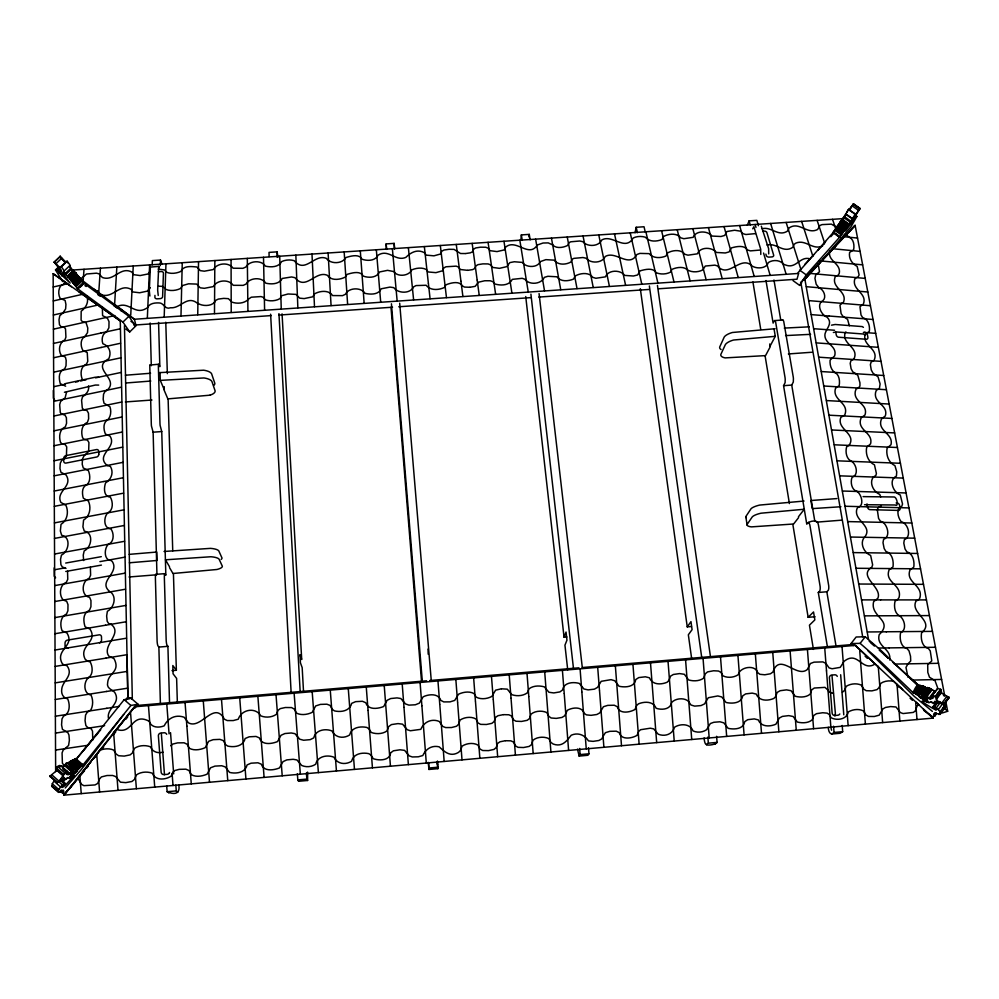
<?xml version="1.0" encoding="UTF-8"?>
<svg xmlns="http://www.w3.org/2000/svg" width="999" height="999" viewBox="0 0 999 999"><rect width="100%" height="100%" fill="white"/><g stroke="black" fill="none" stroke-linecap="round" stroke-linejoin="round"><path stroke-width="1.5" d="M186.85 726.036L191.271 783.878M428.259 762.374L428.946 769.467L437.849 768.668L437.462 761.063M72.228 770.516L65.41 764.46L72.565 770.391L68.594 774.175L67.17 773.701L67.695 771.777L60.914 765.783L59.465 765.484L57.567 766.57L56.081 771.103L50.075 776.048L57.018 782.879L63.774 778.283L63.624 780.669L67.982 777.796L69.53 778.471L74.401 775.374L65.047 785.539L62.138 787.474L63.511 785.813C68.344 779.208 57.667 788.486 58.292 791.645L59.565 792.357L63.212 790.059L63.811 791.171L62.675 793.318L64.46 793.581L69.855 788.386L84.578 770.616M214.485 313.586L214.847 260.552M813.586 728.708L807.442 649.675M80.07 765.746L77.535 767.407L70.654 761.313L73.227 759.652L80.07 765.746C78.846 767.731 84.291 761.775 82.155 765.983L130.894 705.469L138.012 704.22L131.369 698.501M935.426 703.483L932.916 706.855L934.839 708.915C943.768 714.959 907.879 694.817 929.045 702.784L930.319 701.96L935.476 703.908C931.842 697.539 953.895 710.714 939.397 701.66C929.819 699.575 948.863 689.06 937.499 688.686L931.58 696.028L931.98 697.801L930.081 698.551L925.549 695.641L930.606 688.885L935.726 691.558M299.013 779.857L298.614 781.28L307.605 780.481L307.63 772.165M428.209 654.233L428.022 649.075M67.695 771.777L67.108 771.34C62.925 773.763 61.089 780.344 57.018 782.879M197.74 314.747L198.539 261.638M943.968 704.57L949.05 697.389L942.045 693.481L941.582 691.957M66.621 391.795L65.135 397.802L60.577 401.498L59.665 404.695L60.29 412.525L61.414 413.948L65.035 415.184L66.396 417.682L66.571 423.264L65.372 426.773C59.465 429.395 58.766 436.6 60.464 442.182L61.676 443.643L65.297 444.63L66.721 446.94L66.421 455.831L64.111 458.778M180.981 315.896L182.255 262.737M428.946 769.417L428.633 763.386M635.064 232.705L636.188 227.285L644.03 226.761L645.292 232.143M74.413 271.628L75.924 273.102L69.88 278.758L68.244 277.235L74.413 271.578L70.804 268.207L69.505 264.285L67.108 261.164L60.302 267.957L54.171 262.025L70.142 283.104L58.841 272.402L61.851 274.837L63.824 272.964M77.223 288.374L83.104 282.729L128.871 316.296L135.589 326.186L129.72 331.943L122.939 322.078L77.735 288.848L72.29 281.943L78.297 276.111L77.398 275.175L71.391 281.019L72.365 281.78M214.535 302.272C210.814 306.581 202.073 306.156 197.902 303.334M164.186 317.058L165.959 263.823M889.697 660.002C891.757 648.588 875.898 646.665 879.22 634.652C894.167 620.067 869.642 617.207 873.65 601.648L877.809 598.339C882.816 587.25 857.267 576.411 871.802 567.245L872.651 564.885L870.641 555.444C863.96 552.684 859.302 543.069 864.572 537.012M160.302 265.672L160.502 260.065L152.36 260.602L152.185 264.81M154.945 295.379L154.895 297.427A2.522 1.786 -10 0 0 157.068 298.838L160.265 298.626A2.522 1.786 -9.9 0 0 162.6 296.94L163.436 273.077A2.498 1.736 -9.5 0 0 161.026 271.541L158.317 271.716M166.683 785.851L167.133 791.707C175.886 795.616 180.332 792.819 178.759 784.889M66.171 261.563C66.196 263.823 54.858 249.588 62.937 260.277M75.312 285.214L81.231 279.558L78.284 276.136M147.34 318.219L149.625 264.91M168.719 792.994L168.831 791.945L169.568 792.282M68.419 762.512C86.376 779.008 66.621 756.817 65.385 764.61M130.732 315.197L133.254 265.996M76.823 768.181C55.519 749.425 88.062 777.871 74.176 764.447M114.585 304.945L116.846 267.095M437.574 764.847L437.325 762.187M170.529 732.667L173.676 773.9M98.801 291.745L100.424 268.194M864.784 335.09L863.623 334.028L836.575 331.968L833.378 332.48M161.338 733.466L164.485 774.712M83.179 280.244L84.028 269.293M927.447 687.562C926.997 687.387 918.655 694.542 922.027 694.78C924.337 691.633 928.496 685.351 930.606 688.885M71.391 281.019C68.806 278.521 79.046 275.05 75.924 273.102M838.898 224.163L840.421 221.878L846.99 226.536L842.082 233.554L835.539 228.896L837.661 225.786L838.885 224.126L845.454 228.808M829.744 250.886C827.197 261.313 841.27 263.149 839.272 273.326L838.273 275.125L835.376 276.436C830.256 287.812 848.313 291.333 843.306 302.635L841.857 303.359M92.77 740.072L92.52 731.218L91.309 728.858L87.6 727.372L85.877 725.561L85.052 720.704L85.564 715.022L87.138 712.399L90.897 709.852C93.219 705.431 93.182 699.575 91.034 695.104C83.167 693.768 83.416 681.518 88.661 677.534M60.802 766.757L60.914 765.783M68.244 277.235L63.549 271.528L70.03 265.409M530.182 239.822L529.258 234.39L521.353 234.915L520.866 240.334M74.013 271.054L68.057 276.723M528.908 236.95L529.258 234.39M67.133 774.2L67.133 774.163A11.476 2.797 -47.3 0 0 67.108 774.562L68.556 774.7L73.239 771.415M848.551 210.352L848.8 209.141L845.591 214.223L852.372 218.856L848.788 224.076M752.734 228.833L753.87 226.736L760.701 249.226L760.788 254.458M76.848 767.731C76.773 770.167 67.807 762.974 70.13 761.8M897.327 599.899L899 597.664C902.646 584.415 884.003 582.767 889.172 569.717L891.12 568.581M768.706 253.921L768.631 248.689L761.325 226.199M76.324 768.418L75.774 768.993M823.376 258.704L850.873 226.948L856.892 216.458L845.341 230.944L860.114 208.541L853.483 203.846L849.899 209.39M855.144 215.01L855.419 213.823L852.372 218.856M916.158 708.453L917.219 705.856L918.805 704.794L915.958 702.135M63.574 776.298L56.781 770.291M80.357 782.192L78.796 779.682L76.948 778.883L93.431 758.216L96.054 756.48L97.015 754.033A14.523 14.273 -23.6 0 1 97.14 753.546L99.813 750.212M798.713 273.127L797.015 279.208L658.566 288.786M846.99 226.536L840.259 221.99L845.778 214.186M102.348 307.33L102.585 315.622L107.43 318.206L109.028 321.653L108.916 327.784L106.656 331.755M838.848 224.35L845.416 228.946M846.827 226.648L848.463 224.388M913.273 692.806L918.281 686.138L880.581 650.074L865.234 636.775L856.143 637L851.073 643.531L860.114 643.381L875.486 656.705L913.273 692.806L913.898 693.206L913.373 692.02L914.322 691.658L916.92 693.281L922.601 685.938L925.499 687.15L920.491 694.305L925.524 687.587C919.105 697.826 916.82 694.255 924.899 686.775M913.373 692.02C918.031 681.093 918.755 686.438 922.601 685.938M843.78 714.822L840.659 674.75M916.145 708.591L915.546 710.601L913.423 712.399L903.096 713.561L900.386 712.587L896.003 706.98L890.633 706.568L885.439 707.467L882.866 708.953L879.195 715.172L874.325 716.495L868.468 716.433L865.833 714.922L863.473 710.963C858.89 708.541 852.746 709.352 848.363 711.9C846.802 719.455 837.262 720.803 831.193 717.831L829.195 714.497L827.147 713.149L822.701 712.737L816.47 713.673L813.735 715.521L812.224 719.792C808.328 723.276 802.172 723.214 797.327 722.052L793.131 716.495L788.76 715.621L782.354 716.408L779.295 718.081L775.936 724.175C769.842 726.885 761.088 727.085 758.328 719.917L754.32 718.905L747.751 719.68L744.742 721.64C743.606 729.27 734.115 729.682 728.121 728.321L723.8 722.839L719.942 721.778L713.81 722.277L710.339 723.551L706.58 729.732A14.298 14.086 -73.2 0 1 693.044 730.918C690.209 723.526 680.406 723.426 674.525 727.222C672.539 734.228 665.047 736.95 658.229 734.215L653.658 728.87L650.287 728.209L640.559 729.72L638.761 731.355L636.975 735.401C631.843 738.436 621.303 740.321 619.268 732.692L616.296 731.181L609.777 731.33L605.419 732.679L603.059 736.35M603.059 736.4L601.785 738.898L598.888 740.496L593.106 741.358L588.498 740.908C584.727 735.089 578.234 732.142 571.228 735.214C566.833 740.721 562.387 747.439 553.196 744.043L550.948 742.444L548.726 738.523C543.881 736.4 537.2 736.787 533.041 740.209L531.568 744.555L529.208 746.403L523.501 747.539L517.957 747.327L515.534 745.878L513.436 742.032L510.864 740.833L505.519 740.721M65.41 764.46L62.7 767.669L69.443 773.626M190.459 773.351L189.011 770.554L185.876 769.18L179.233 769.355L174.663 770.579L172.74 772.327L171.191 776.073C165.522 780.007 155.182 780.856 152.285 773.189C147.215 771.39 140.709 771.727 136.301 775.012L134.453 779.457L131.93 781.48L125.787 782.629L120.454 782.18L115.584 776.523L112.637 775.474L107.018 775.511L101.411 776.922L99.438 779.133L97.69 783.453L94.992 784.939L83.879 785.664L81.344 784.227L80.37 782.279M824.712 242.557L824.537 243.444A12.725 8.691 10.1 0 1 824.487 243.843M843.693 231.231L837.174 226.498M77.485 768.044L77.235 768.88L77.997 768.793A14.411 3.459 -47.3 0 1 78.584 768.268L80.157 766.395M66.246 774.175L66.259 772.951L64.848 772.876M71.428 761.738L72.615 760.751M588.486 747.677L588.96 753.783L587.949 755.269L579.158 756.106L580.119 754.57L579.645 748.463M58.616 792.419L51.936 786.488L52.298 783.765L53.971 781.118L60.677 787.075M833.391 232.255L835.701 228.871L842.232 233.516L839.847 236.913L833.328 232.268L834.64 230.757M841.495 220.379L848.188 224.962M827.384 646.665L818.293 592.482L826.835 591.77L828.183 590.409A4.77 1.336 84.1 0 0 828.446 589.984L828.733 588.611A5.757 1.623 84.1 0 0 828.783 587.812A5.532 1.548 84.1 0 0 828.708 585.676L818.506 525.424A5.519 1.536 84.8 0 0 818.031 523.501C817.744 519.23 808.216 521.078 806.78 524.175L783.566 385.689L785.102 382.654L785.202 379.408A5.345 1.411 86.4 0 0 784.989 377.285L775.686 322.352A5.232 1.361 87 0 0 775.324 321.303A5.445 1.411 87 0 0 774.974 320.716L774.562 320.567A4.508 1.174 87 0 0 774.213 320.954L773.114 323.089L765.983 280.544M814.759 520.866L791.732 385.077L793.306 382.055L793.418 378.808A5.345 1.436 86.5 0 0 793.194 376.673L783.79 321.778A5.232 1.386 87 0 0 783.428 320.716A5.445 1.449 87 0 0 783.079 320.142L782.567 320.042A4.508 1.199 87 0 0 782.467 320.13M846.103 227.859L839.522 223.227M566.883 636.95L564.048 637.187L566.046 632.055L566.957 640.147L564.947 645.179L567.719 669.817M848.651 209.703L855.444 214.298M758.428 225.712L756.842 220.367L749.088 220.879L747.327 225.287M73.227 759.652C72.065 762.412 77.01 756.056 75.637 759.627M936.5 698.776L935.651 696.091L931.58 696.028M738.96 672.714C742.432 666.683 755.244 664.785 757.729 672.639L759.889 674.313L764.809 674.775L770.454 673.788L772.951 672.002C779.67 651.835 796.378 678.533 807.267 669.542L810.451 663.486L814.06 662.15L822.864 661.9L825.936 663.423L829.07 667.881L832.08 668.768L840.246 667.369L843.468 662.337A5.257 5.157 -82.1 0 1 845.166 660.526C858.141 651.41 861.725 671.128 874.15 664.597M848.551 210.327L853.483 203.846M72.328 770.928L74.001 768.918L75.862 768.506M843.493 231.756L842.469 233.029L843.506 231.693L836.937 226.923M738.985 672.989L738.124 674.762C733.878 677.584 727.584 678.196 723.014 675.848L720.853 672.302L718.518 671.028L713.586 670.766L707.592 671.89L705.232 673.863L703.733 678.084C699.562 681.218 693.468 681.38 688.598 679.944L684.377 674.3L679.582 673.588L673.376 674.475L670.541 676.161L668.893 680.431L667.12 682.242C660.901 684.889 652.272 684.952 649.45 677.797L645.379 676.798L638.798 677.572L635.789 679.532C634.64 687.225 625.087 687.599 619.055 686.251L614.785 680.769L611.063 679.645L601.211 681.318L597.514 687.399L594.38 689.16L588.099 689.897L583.928 688.973L579.295 683.428C573.264 681.68 563.786 682.379 562.562 689.947L559.927 691.907L553.808 692.931L548.975 692.282L544.305 686.85C539.385 685.464 533.229 685.564 529.07 688.798L527.385 692.769C523.164 696.028 516.808 696.403 511.875 694.68L507.28 689.16L501.51 688.811M65.172 281.88L63.449 284.303L60.664 285.901C58.192 289.385 58.179 294.68 60.152 298.401L65.122 300.424L65.934 304.47L65.622 308.928L62.999 312.849M834.914 715.946L835.364 713.236L831.98 675.499M842.894 232.355L836.151 228.122L836.887 227.223M770.067 346.141L775.286 336.326L774.025 328.808M84.803 336.601C80.045 338.973 80.482 346.616 82.967 350.512L87.238 352.572L87.762 361.313L86.488 364.098C80.519 366.371 80.195 373.888 82.193 379.121L83.479 380.132M846.752 212.35L848.151 209.977M64.386 384.478L65.772 383.504L95.23 377.235L98.601 377.285M64.436 392.257L95.342 385.052L98.714 385.09M77.822 275.799L71.916 281.506M839.123 225.087C840.534 223.014 837.437 226.623 838.923 224.937M836.038 228.284L836.038 228.696M70.105 762.262L70.779 761.338M840.708 221.978L841.558 220.692M837.05 227.322L837.499 226.398M844.592 230.095L838.099 225.362M840.309 223.152L840.659 222.54L839.934 223.277M841.682 221.341L841.058 222.29M798.064 272.64L833.541 232.155M840.409 221.716L847.052 226.261M793.069 280.657L799.625 285.389L806.255 274.887L839.847 236.913M62.962 312.887L59.765 315.796L59.003 319.867L59.453 324.675L60.877 326.536L64.361 327.435L65.534 328.971L65.922 337.125L64.947 339.76C59.403 342.595 57.967 349.975 61.164 355.132L65.41 357.13L66.184 360.352L66.021 365.721L64.785 368.656L62.225 370.342M717.082 742.394C716.121 745.129 701.785 746.403 708.341 743.181L717.082 742.394L716.608 736.325M79.458 766.433L78.609 767.407A2.66 0.649 -47.3 0 0 78.909 767.157L79.183 766.495A3.147 0.762 -47.3 0 1 79.108 766.433L72.228 760.501M840.184 222.964L841.682 221.191M924 710.614L932.467 716.695L934.789 716.083L933.653 714.21L934.589 713.011L940.121 714.397L940.034 711.837L938.286 709.577L934.589 706.805L932.916 706.855M843.855 218.594L844.829 217.158M945.116 707.667L945.054 705.094L943.306 702.834M88.711 677.522C93.394 674.238 92.682 666.345 90.172 661.9L87.537 661.138M839.597 223.901L838.248 226.224M851.473 206.805L849.837 209.153M855.144 215.022L860.089 208.516L853.408 203.933M150.112 271.241L148.014 273.988L140.11 275.562L133.666 274.675L131.856 272.078C120.167 265.946 114.261 281.755 102.398 277.522L98.913 273.801L96.466 273.177L86.526 274.001L80.457 279.108L82.83 280.881M691.445 626.51L687.25 626.873L690.971 621.615L692.082 629.645L688.348 634.79L691.745 659.253M74.201 773.388C81.181 763.473 64.061 780.893 73.439 773.601M824.837 242.282L825.599 241.546M837.974 226.323L838.473 225.662M833.341 232.168L834.615 230.544M248.089 299.6C244.043 303.546 236.95 303.971 231.893 302.098L228.384 298.664L223.751 298.376L218.319 299.088L215.809 300.312L214.535 302.247M835.539 229.47L836.4 228.359A14.411 1.311 -53.2 0 1 836.625 228.097L836.687 228.022M836.151 228.559L836.663 227.56M65.709 563.049L101.299 556.668M836.488 227.797L834.877 226.236M934.053 714.872L935.701 712.649M938.286 709.577L942.469 703.958M934.677 715.509L936.338 713.286M934.789 716.083L936.45 713.86M943.78 703.883L948.975 697.127L943.893 703.958M943.593 704.77L949.05 697.739M940.034 711.837L945.054 705.094M938.923 714.522L940.583 712.275M940.121 714.397L945.653 706.83M936.15 698.101L941.233 691.296M936.2 699.637L941.27 692.831M933.378 706.48L936.725 701.997M935.476 703.908L937.162 701.648M934.589 706.805L937.949 702.309M936.338 707.854L940.521 702.235M941.782 703.159L946.852 696.34M930.856 688.848L925.773 696.103L931.143 688.96M925.973 695.691L931.143 688.823M926.622 696.178L931.68 689.435M926.86 696.603L931.917 689.847M929.07 698.176L934.127 691.42M930.081 698.551L935.139 691.783M935.651 696.091L940.746 689.273L935.713 696.166M916.333 692.956L921.865 685.651M923.551 687.324L922.864 686.213L917.756 693.044A3.034 0.974 35.9 0 1 917.644 693.119L918.243 693.905A2.56 0.824 35.8 0 1 917.894 693.718L917.369 693.206M917.981 692.994L923.014 686.288M916.92 693.281C917.582 692.694 922.864 691.208 923.738 686.663M918.78 693.393L924.2 686.525M924.799 686.725L919.492 693.656L924.362 686.65M921.428 694.755L926.71 687.811M921.64 694.892L926.96 687.899M922.077 694.867L927.696 687.549M922.402 694.293L927.771 687.587M926.435 691.658C920.054 700.287 925.511 690.097 928.171 687.961M923.488 694.942L928.67 687.836M923.913 695.029L928.983 687.724M925.773 696.103L925.161 695.729L930.206 688.985M65.772 571.465L101.423 565.109M915.221 692.007L920.254 685.314M916.607 692.569L921.64 685.876M840.221 223.501L840.821 222.702M841.957 220.155L845.678 214.623A9.853 0.899 -53.3 0 0 845.728 214.435M123.701 714.547L81.256 769.617L65.197 787.999M836.613 228.334L835.351 229.42M839.56 224.713L839.023 225.387M860.114 643.381L865.234 636.775M798.426 516.783L804.282 509.24L760.988 513.199A13.611 3.659 -8.5 0 0 752.284 516.858L747.165 524.375A13.412 3.559 -8.4 0 0 747.577 525.699A13.536 3.584 -8.4 0 0 751.498 526.873L792.919 524.05M68.182 762.736L75.437 769.03M124.45 325.612L132.318 698.713L127.46 697.876L125.524 700.187L127.872 697.352L120.28 320.916L99.263 306.144M798.613 517.582L792.919 524.887L808.141 617.307L815.059 616.733M248.077 299.413L251.286 297.202L261.001 296.566L263.361 297.365L265.185 299.762C269.817 301.498 275.749 301.124 280.02 298.589L281.643 295.729L288.049 293.981L295.954 294.38L299.663 298.152L304.146 298.601L312.749 296.803L314.46 293.918C319.717 290.846 328.746 289.66 332.58 295.567L342.532 295.642L345.404 294.305C348.514 287.45 361.213 287.025 365.022 293.344C370.542 294.63 378.546 294.855 381.206 288.798L389.96 287.088L393.806 287.662C398.064 293.694 410.377 293.956 413.586 286.888L416.021 285.577L426.123 285.264C430.394 290.759 438.648 290.234 444.455 287.45L445.991 284.802C450.599 282.979 459.24 280.457 462.4 285.901L464.51 287.075L469.805 287.275M846.165 227.597L839.61 222.939M845.941 331.943L845.067 333.054C841.807 344.43 859.54 347.277 853.908 359.066L850.923 360.751L850.199 363.361L851.098 368.743L852.809 371.903L856.081 373.751M835.439 229.595L834.827 230.307M93.431 758.216L97.153 753.546M112.8 733.903L135.852 705.556L426.598 680.806M91.146 761.663L63.973 795.154L933.054 718.119L855.294 645.391L852.597 644.517L582.067 667.557M93.094 759.215L95.03 756.78M96.978 754.345L130.994 711.663M132.942 709.215L135.852 705.556M113.923 734.153L115.759 731.842M72.852 784.028L63.973 795.154L134.378 706.817L855.294 645.391L879.22 667.794M86.488 768.243L88.412 765.871M101.836 749.262L103.746 746.89M72.602 774.974L70.717 776.985M125.862 719.205L127.66 716.982M134.778 708.204L138.012 704.22M129.358 698.825L124.176 699.675L76.036 759.59M835.676 229.508L835.027 230.294M72.403 761.051L72.265 761.201A2.66 0.662 -47.2 0 1 71.916 761.5L71.678 761.675M86.289 747.052L83.991 749.799M95.916 735.539L100.724 729.782M75.412 760.052L97.565 733.591M88.749 744.105L93.032 738.985M862.674 636.725L800.836 282.392M868.481 639.273L804.869 279.133L855.119 225.337L944.742 695.941M77.373 770.816L70.879 776.91M830.768 236.726L833.803 233.291M64.048 458.803L61.638 460.527L60.277 463.274L59.965 468.556L60.927 472.265L66.021 474.912C73.639 486.588 55.32 491.096 60.889 502.422L65.909 505.282C68.881 511.913 67.395 520.367 61.026 524.338L60.352 530.981L61.663 535.252C71.316 537.112 68.906 551.523 61.463 555.107L60.527 559.315L60.927 564.697L62.35 567.02L64.835 567.882M806.193 277.972L808.94 274.862M799.625 285.389L801.56 283.204M809.977 273.701L820.329 262.113M159.241 267.445L158.716 266.421L157.655 290.122L158.242 295.467M828.308 727.309C828.308 731.443 830.394 736.213 834.053 732.429L842.681 731.668L842.207 725.449M158.566 322.427L159.84 366.645L158.991 364.598A4.62 0.637 84.9 0 0 158.816 364.285L158.554 364.448A5.594 0.774 84.9 0 0 158.441 365.072A5.37 0.749 84.9 0 0 158.366 366.183L159.965 423.164A5.482 0.774 85.2 0 0 160.102 425.349L161.738 431.556L165.846 575.262A48.027 7.055 86.2 0 0 165.322 574.325L164.56 573.788L164.385 575.674A5.669 0.824 86 0 0 164.36 577.684L166.184 640.359A5.694 0.837 86.4 0 0 166.396 642.532A5.932 0.874 86.4 0 0 166.508 643.356L166.833 644.717A4.908 0.724 86.4 0 0 167.033 645.117L167.907 646.328L169.53 702.697M834.24 247.69L835.826 245.991M804.719 264.51L813.561 254.97M818.181 249.987L823.938 243.768M849.013 231.88L855.119 225.337L807.204 275.587M846.553 234.515L844.342 236.875M831.58 734.04L840.159 733.278L842.681 731.668M158.716 266.421L150.387 267.07L149.301 290.684L149.887 296.029M832.529 249.525L800.549 282.742M844.892 229.633L838.461 224.812M164.685 573.651L155.757 574.363L155.432 576.386A5.669 0.862 86 0 0 155.407 578.409L157.105 641.108A5.694 0.874 86.4 0 0 157.255 642.807A5.932 0.912 86.4 0 0 157.442 644.105L157.767 645.466A4.908 0.749 86.4 0 0 157.967 645.866L158.878 647.077L160.389 703.471M73.289 773.738L69.843 776.91L72.49 775.074M848.463 224.363L842.344 219.318M818.293 592.482L819.617 591.121A4.77 1.311 84.2 0 0 819.879 590.696L820.167 589.323A5.769 1.586 84.2 0 0 820.204 588.049A5.544 1.523 84.2 0 0 820.117 586.388L810.039 526.098A5.519 1.511 84.8 0 0 809.565 524.175L808.591 522.302M808.141 617.307L813.536 611.962L814.847 619.917L809.44 625.162L813.436 649.4M122.939 322.078L128.871 316.296M74.301 773.263L77.148 770.978M73.551 283.516C78.946 282.742 81.356 278.022 80.195 278.309M73.564 283.629C75.549 287.862 77.785 276.336 80.594 279.008M74.613 284.24L80.532 278.584M75 285.214L81.106 279.221M75.474 285.677C81.618 274.675 88.536 283.591 77.747 288.374M76.399 286.413L82.305 280.756M77.735 288.848L83.616 283.216M67.62 276.386L73.576 270.717M74.101 271.166L68.144 276.835L74.238 271.303M68.731 277.71L74.688 272.04M69.768 278.409L75.724 272.727M70.717 277.747L75.699 273.064M70.729 279.945L70.042 279.096L75.986 273.426M70.33 279.358L76.274 273.689M70.667 279.608L76.661 273.988L70.817 279.77M71.079 280.544L77.385 275.125M71.216 280.594L77.285 275.037M71.566 281.169L77.485 275.512M72.34 282.018L78.272 276.361M72.84 282.23L78.771 276.561L72.952 282.417M72.989 282.567L78.921 276.91M73.089 282.68L79.183 277.073M73.389 282.854L79.308 277.185M73.489 282.979L79.408 277.322M73.526 283.167L79.445 277.51M73.701 283.379L79.62 277.722M62.637 281.556L55.507 269.905L59.266 271.728L61.239 269.842M61.613 275.824L63.574 273.963M64.848 273.876L70.804 268.207M65.609 274.75L71.566 269.093M67.395 276.323L73.352 270.654M55.869 263.811L61.863 258.129M55.507 269.905L58.454 267.108M56.144 269.73L59.103 266.933M60.165 267.257L67.108 261.164M57.667 270.504L59.64 268.631M54.133 262.188L60.265 256.306M54.346 262.063L60.352 256.381M82.755 764.41L78.534 768.656A16.758 4.008 -47.4 0 0 78.197 769.08L77.547 769.742A11.426 2.785 -47.3 0 1 76.798 770.366L75.15 772.127L80.432 767.332A3.796 0.924 -47.3 0 0 80.832 766.882L82.43 765.034M107.143 390.159L104.833 391.758L103.534 394.268L103.172 399.2L103.996 403.184L109.94 406.78C111.476 411.176 110.926 417.245 107.205 420.267M62.962 778.209L62.75 778.408A8.129 1.986 -47.1 0 1 61.851 779.183L59.553 780.681M907.916 663.848L905.981 667.444L907.979 677.185M72.902 773.813L72.802 773.9A2.647 0.637 -47.2 0 1 72.403 774.225L71.916 774.537A4.533 1.099 -47.2 0 1 71.491 774.662L70.929 774.799M86.538 612.175C82.855 615.896 83.629 622.227 85.09 626.81L89.972 629.07C98.476 642.07 78.359 645.579 85.14 659.165L87.487 661.138M837.362 226.236L844.005 230.819M170.779 745.778L172.815 744.055L177.56 742.881L184.091 742.794L187.075 744.23L189.31 748.251C194.081 750.936 200.374 749.812 205.195 747.689L208.654 741.295L213.199 739.672L219.88 739.372L223.202 740.546L225.612 744.58L227.672 746.078C234.478 747.627 243.344 746.265 245.13 738.511L249.176 736.812L256.019 736.45L259.365 737.899C261.8 745.491 271.74 743.943 277.51 741.583L281.044 735.276L284.915 733.541L291.233 732.979L294.942 733.666L299.762 739.21L303.621 740.247L310.19 739.647L313.748 737.886C315.497 729.982 325.337 728.209 331.968 730.956C335.264 737.599 343.194 739.048 349.638 734.977C351.486 727.422 360.015 726.036 366.795 727.434L368.831 728.733L371.278 732.467C376.236 734.302 382.58 734.078 386.963 730.956L388.673 726.598L391.433 724.587L398.002 723.601L402.572 724.175L407.192 729.695L410.364 730.756L420.829 729.332C423.701 722.152 431.531 718.219 439.223 721.44L442.757 726.435L445.679 727.584L451.523 727.534L456.568 726.236L458.516 724.275L460.114 720.017C464.572 717.12 471.228 716.283 475.936 718.968L478.046 722.964L480.656 724.375L486.476 724.487L491.933 723.326L494.118 721.503L495.616 717.332L497.977 715.709L503.221 714.672M67.845 777.472L67.557 777.709A7.955 1.936 -47.2 0 1 66.434 778.546L64.923 779.245L64.498 777.809A6.593 1.598 -47.1 0 0 63.986 777.971M686.937 269.543C691.433 272.652 698.251 272.452 702.871 269.817L705.306 266.046L714.897 265.135L717.569 265.984C728.021 278.571 739.31 256.755 750.586 264.623C754.27 269.255 766.495 269.28 768.268 262.612C772.477 259.678 779.645 259.678 783.179 263.873A4.87 3.384 9.8 0 0 785.189 264.847C796.303 269.618 799.525 255.844 809.989 258.803M816.37 522.04L817.045 521.628M86.838 484.727C90.747 481.593 90.185 474.8 88.362 470.566L83.229 467.919L82.218 464.273L82.492 458.941L83.841 456.156L88.661 451.423L88.923 442.532L87.5 440.197L83.829 439.21L82.605 437.774C80.882 432.18 81.468 424.937 87.437 422.29L88.636 418.806L88.474 413.211L87.1 410.676L83.441 409.44L82.293 408.054L81.593 400.287L82.467 397.003C85.976 394.205 89.56 390.946 88.524 385.876M150.325 287.65L147.39 291.121L139.635 292.769L132.879 291.958L131.056 289.31C119.48 283.117 113.274 298.551 101.623 294.855L93.981 289.173M849.088 445.417C857.005 433.404 836.113 429.37 840.858 417.37L844.692 415.109C849.912 402.634 831.692 400.349 835.539 388.286L837.362 386.813M106.606 331.793C102.148 333.903 101.349 339.498 102.86 343.756C108.953 345.829 111.801 351.998 108.804 358.753C90.072 368.681 119.992 378.746 107.18 390.147M882.654 417.969L885.326 415.959C888.635 404.92 873.576 403.421 875.549 392.607L876.36 390.209L879.345 388.761L880.107 383.953L878.046 376.848L872.976 373.164L871.265 369.98L870.379 364.635L871.103 362.075L874.038 360.389C879.482 348.688 861.862 345.804 865.159 334.465L869.367 331.306C869.992 325.949 868.456 319.193 862.649 317.595L861.013 314.947L859.952 306.668L863.298 304.195C867.731 293.381 852.247 290.272 854.57 279.757L855.331 278.134L858.203 276.823L859.103 274.875L857.179 266.433C852.072 263.686 848.513 258.666 849.612 252.41L853.596 249.837C854.532 245.592 853.783 239.086 849.225 237.225M86.776 484.752C81.593 487 82.055 493.668 83.329 498.164L88.387 501.036C91.384 507.642 89.947 516.133 83.579 520.092L82.917 526.798L84.266 531.081C93.931 532.892 91.683 547.352 84.178 550.936L83.242 555.107L83.641 560.539M54.883 617.594L86.563 612.162L89.585 610.002L90.934 606.705L90.959 600.586L89.61 597.327C80.757 595.953 81.493 581.043 89.211 578.234L90.622 575.199L90.36 567.157M862.349 416.92L865.022 414.947C868.468 403.833 853.271 402.322 855.281 391.471L856.093 389.036L858.278 388.049M106.968 420.317C102.86 423.251 103.634 429.907 105.419 433.978L110.027 436.163C117.495 447.677 94.855 454.757 107.118 465.472M62.188 370.367C58.279 373.326 59.103 379.458 60.29 383.641L65.647 386.188M873.413 477.047C868.893 482.517 873.388 491.833 879.682 494.33L880.743 496.89M84.84 336.576L87.525 332.642L87.787 328.059L86.076 322.727L82.592 321.828L81.094 320.155L81.169 311.238C85.914 307.742 89.198 302.06 86.776 295.954M108.429 544.218C104.071 548.076 103.571 560.439 111.264 560.564L112.388 561.7C119.68 573.289 97.353 581.43 109.84 591.658M831.593 730.257L830.556 726.298M881.118 505.894L878.133 507.767L877.284 509.552L878.571 518.431L880.356 521.116L883.079 522.39L911.812 523.014M842.444 692.22L844.53 690.409L846.278 686.288C850.611 683.628 856.742 682.954 861.375 685.189L863.735 689.123L866.233 690.696L871.902 690.871L877.01 689.61L879.02 687.599L880.781 683.378C884.415 680.843 889.31 680.469 893.593 681.231L902.646 689.685M823.913 386.014L858.303 388.049L859.939 386.051L859.939 382.804L857.916 375.624L856.106 373.751M864.797 537.012C873.351 525.711 852.959 520.491 856.967 508.766L857.729 507.517C864.734 505.794 861.525 494.53 857.167 491.471M158.704 364.235L150.012 365.06A5.594 0.812 84.9 0 0 149.887 365.684A5.37 0.774 84.9 0 0 149.813 366.795L151.299 423.801A5.482 0.812 85.1 0 0 151.436 425.986L153.122 432.192L156.918 573.289M848.938 445.492L846.677 446.74C845.316 451.148 846.103 457.992 850.374 460.676C856.28 462.862 859.327 475.174 852.122 477.21C850.186 481.83 851.448 490.059 857.13 491.458M873.438 477.047L875.898 475.399L876.398 473.464L874.45 464.81C867.981 461.738 865.359 454.095 866.682 447.302L870.579 443.843C873.501 432.305 856.368 430.369 861.001 418.194L862.287 416.933M78.859 277.235L79.121 278.184M845.678 228.521L839.16 223.851M882.629 417.969L881.368 419.205C876.81 431.331 893.768 433.266 890.983 444.717L887.124 448.151C885.838 454.945 888.473 462.562 894.929 465.621L896.752 471.84L896.415 476.111C888.148 479.845 893.218 492.457 900.274 494.992L902.534 504.033L901.71 506.468L898.788 508.329C896.827 512.537 898.413 518.006 901.086 521.603C908.341 523.426 911.875 536.563 904.32 539.785L903.795 543.119L905.007 548.913L906.817 551.798C913.098 553.721 914.56 561.351 913.798 567.095L910.014 569.954C905.131 582.504 923.463 585.139 919.892 597.827L919.018 599.437L915.996 601.136C909.952 613.136 933.603 620.454 923.088 631.443M108.479 544.205C114.311 542.07 114.098 533.091 110.914 528.933C103.334 528.546 103.471 516.933 107.867 512.787C113.549 510.164 113.012 501.623 110.352 497.177C103.446 496.628 103.821 487.787 105.594 482.879C111.189 479.532 113.998 472.702 110.439 466.471L107.168 465.472M83.104 282.729L82.38 281.368M907.954 663.823L910.713 661.001L910.526 656.231L909.028 650.911L907.167 648.663C900.561 647.002 899.487 638.486 900.549 632.817C907.342 629.807 904.52 618.818 899.35 615.696M837.512 386.763L839.185 385.564C839.959 381.293 839.485 375.05 835.264 372.689M923.039 631.48L921.577 632.754C920.616 638.511 921.865 646.803 928.421 648.501L930.256 650.923L931.78 660.888L927.721 664.747L927.796 672.352L929.47 677.197L935.039 680.719L937.749 688.074M891.145 568.556L893.019 566.833C893.743 561.026 892.332 553.396 885.963 551.485L884.165 548.538L883.004 542.707L883.566 539.398C890.584 536.813 887.711 525.886 883.104 522.39M841.807 303.371L839.947 305.17L841.108 313.599L842.756 316.109L847.614 319.43L849.325 325.761M70.617 776.198L70.792 776.123A4.483 1.086 -47.2 0 0 71.329 775.798L72.565 774.675A7.917 1.923 -47.2 0 0 73.102 774.1M897.277 599.912L895.116 601.036C893.805 605.794 894.505 613.124 899.3 615.709M51.461 776.385L49.95 776.698M55.132 666.408L106.069 658.104M99.825 750.187C104.208 748.676 109.366 748.126 113.661 750.074L116.209 754.058L118.644 755.744L124.226 756.093L130.145 754.882L132.517 752.834L134.365 748.401C138.861 745.304 145.33 744.854 150.374 746.79C152.547 751.822 157.605 753.658 162.987 752.147M53.646 372.165L120.842 357.817M831.468 325.174L835.214 324.488L862.237 326.586L863.411 327.347M942.282 712.986L947.664 711.276L945.628 700.536M822.639 245.941C812.562 250.649 805.768 238.911 795.803 243.144L794.018 244.418L792.981 247.178C783.328 253.908 776.51 242.432 766.995 245.042M118.344 306.094C128.821 301.598 134.99 315.047 145.779 308.691A5.032 3.559 -10.5 0 0 147.602 307.43C149.75 303.197 154.932 302.759 159.166 302.934C163.973 302.822 164.723 309.977 170.579 307.742C180.782 308.741 187.225 294.38 197.889 303.671M210.002 395.179L167.982 398.876M501.236 688.835L495.604 690.159L491.895 696.39C487.312 698.925 480.969 699.675 476.261 697.177L473.963 693.531C469.305 691.021 463.186 692.007 458.553 694.205L454.745 700.399L450.037 701.872L443.781 701.91L440.859 700.411C438.411 693.119 428.796 694.055 423.126 696.84L419.355 703.146L415.322 704.782L408.916 705.132L405.494 703.92L400.836 698.513L397.003 697.901L390.696 698.538L387.113 700.311L383.678 706.518C377.884 708.853 368.169 710.277 365.759 702.722L362.412 701.286L355.632 701.648L351.673 703.358C349.9 711.013 341.221 712.437 334.453 710.888L332.367 709.377L330.032 705.394L326.873 704.195L320.429 704.395L315.659 705.956L312.237 712.337C307.517 714.622 301.323 715.559 296.516 713.124L294.318 709.153L291.596 707.579L285.289 707.517L280.269 708.628L278.084 710.314L276.436 714.273C272.128 717.419 265.622 717.931 260.751 715.833L259.578 714.21M53.209 287L66.833 283.878M53.284 300.936L82.63 294.293M863.074 496.628L893.581 496.978C896.89 496.003 899.162 507.667 895.092 504.994L864.535 504.707M53.359 315.01L99.151 304.77M53.422 329.183L114.823 315.572M100.799 333.042L120.255 328.796M53.496 343.431L100.999 333.029M67.27 762.974L74.238 768.968M101.061 347.477L120.542 343.256M53.571 357.767L101.224 347.465M53.721 386.688L64.985 384.303M75.612 382.055L78.022 381.543M80.694 380.981L82.305 380.644M84.428 380.194L85.989 379.857M95.542 377.847L121.141 372.44M125.424 375.224L150.587 373.251M125.587 383.017L150.799 381.044M53.796 401.323L121.428 387.187M53.859 416.021L121.728 402.035M53.934 430.844L122.028 416.983M755.406 233.616L745.878 234.515L743.006 233.679L740.609 231.194L734.627 230.232L726.96 231.506L724.637 235.452L720.991 236.501L712.062 236.064C707.729 230.582 695.878 230.257 693.144 237.337L683.878 238.711L680.769 237.837C676.847 232.63 668.219 233.729 663.373 236.638L662.037 239.498C656.605 241.683 649.362 242.12 645.354 237.188A12.9 9.053 5.4 0 0 633.179 238.012C625.187 251.848 612.275 233.841 601.81 239.972C598.851 246.728 587.35 247.128 582.829 241.683L579.757 240.996L570.729 241.795L569.005 242.682L567.707 245.417C563.436 247.615 556.356 248.901 552.697 244.992M54.008 445.741L122.328 432.018M81.231 279.558L80.444 279.545M505.232 740.746L499.975 741.795L497.627 743.431L496.141 747.589L493.956 749.437L488.511 750.624L482.692 750.511L480.069 749.1L477.934 745.054C473.226 742.394 466.545 743.231 462.112 746.153L460.514 750.424L458.516 752.409C450.012 757.379 444.443 751.573 439.185 746.84C431.668 745.017 425.674 749.125 422.814 755.544L418.269 756.805L412.35 756.967L409.203 755.893L404.583 750.361L400 749.787L393.431 750.798L390.671 752.834C389.797 760.788 378.996 760.788 373.264 758.678L370.816 754.957L368.756 753.646C361.938 752.21 353.446 753.721 351.586 761.288C345.242 765.172 337.15 763.985 333.966 757.217C327.31 754.482 317.445 756.268 315.709 764.223A14.635 14.461 -36 0 1 301.723 765.471L296.915 759.952L293.157 759.29L286.813 759.889L283.017 761.65L279.458 767.944C273.639 770.304 263.836 771.815 261.351 764.21L257.942 762.786L251.061 763.186L247.09 764.934C245.329 772.702 236.351 774.013 229.595 772.427L225.15 766.882L221.716 765.746L214.96 766.108L210.564 767.781L207.105 774.175C202.285 776.211 195.966 777.447 191.271 774.6L190.472 773.388M54.096 460.764L122.64 447.14M54.171 475.836L122.939 462.362M54.246 491.033L103.197 481.58M103.259 481.593L123.252 477.734M54.321 506.343L123.564 493.169M760.102 250.05L750.411 250.886L747.639 250C744.143 244.755 736.538 246.478 731.443 247.902L729.095 251.923L725.286 252.972L716.42 252.46C712.05 246.828 700.062 246.678 697.377 253.833L687.974 255.182L684.889 254.283C680.956 249.013 672.202 250.125 667.344 253.109L665.996 256.031C660.451 258.291 653.196 258.566 649.138 253.634L639.884 253.396L636.863 254.533C628.995 268.481 615.684 250.175 605.207 256.531C602.247 263.361 590.584 263.761 586.076 258.217L582.929 257.53L573.863 258.366L572.14 259.265L570.841 262.05C565.634 264.922 557.954 265.247 554.083 260.152L545.879 259.64L540.184 261.651C537.574 268.119 525.973 267.757 522.277 262.412L514.335 261.75L509.827 262.612L506.805 266.633L499.45 268.344L492.519 267.395L490.509 264.822L488.111 263.923L482.854 263.873L477.934 264.66L475.986 265.846L474.7 268.544L472.589 269.618L467.832 270.317M54.408 522.902L123.901 509.84M54.483 538.424L124.213 525.486M54.558 554.033L124.538 541.296M129.208 554.358L156.781 552.047L157.005 560.476L129.383 562.787M54.645 569.73L64.898 567.894L66.009 568.406M124.85 557.155L99.9 561.625M470.054 287.25L475.199 286.338L478.484 282.205L484.727 280.756L490.172 280.756L492.757 281.606L494.942 283.991C500.861 285.789 509.303 285.639 512.275 279.37L522.202 278.309L524.912 279.27C529.27 285.339 541.371 284.34 544.318 277.372L547.889 276.286L556.818 276.785C560.626 282.005 568.244 281.281 573.626 279.046L575.037 276.099C579.969 273.139 588.948 271.815 592.769 277.347L595.879 278.271L605.419 276.86C608.241 269.643 620.466 269.555 624.725 275.412L633.403 276.011L637.574 274.987L640.134 270.841C645.142 269.418 653.121 267.345 656.393 272.802C660.839 274.6 666.608 274.363 670.779 271.965L671.902 269.405C676.286 267.407 682.816 266.209 686.9 269.368M125.175 573.126L54.72 585.589M880.544 599.899L926.46 599.912M54.795 601.523L125.499 589.223M86.563 612.162L125.824 605.431M924.537 696.765L930.044 699.05L931.93 698.626A11.051 3.559 35.8 0 0 931.955 698.276L931.955 698.276M54.957 633.728L105.544 625.212M105.444 625.249L126.149 621.765M55.045 650.037L126.486 638.199M105.981 658.129L126.811 654.732M68.219 648.076L67.333 648.214A2.722 2.285 -63.1 0 1 65.06 645.978L65.035 643.131A2.722 2.285 -63 0 1 67.333 640.134L99.425 634.802A2.735 2.31 -62.7 0 1 101.498 636.85L101.548 640.184A2.735 2.31 -62.9 0 1 99.488 642.869M55.207 682.879L127.148 671.403M55.295 699.5L106.656 691.433M106.443 691.495L127.485 688.199M55.382 716.221L106.918 708.291M106.693 708.341L119.405 706.38M55.469 733.091L103.222 725.873M103.896 725.774L104.62 725.661M55.544 750.074L87.912 745.279M465.621 253.534L470.342 252.847L472.44 251.798L473.701 249.151L475.624 247.964L480.482 247.19L485.714 247.24L488.086 248.127L490.097 250.674L497.002 251.598L504.27 249.912L505.569 247.203C515.971 238.049 528.896 258.491 537.337 245.005L543.019 243.019L548.264 242.894L552.697 244.967M55.632 767.12L59.303 766.583M60.377 766.433L65.422 765.696M829.232 316.034L873.051 319.48M762.212 228.734C771.59 226.224 778.446 237.525 787.936 230.781L788.96 228.059C799.1 220.754 807.017 235.027 817.619 229.495L819.904 225.524L822.015 224.613L831.393 224.138L834.852 226.186M428.983 768.006L437.937 767.207M580.119 754.57L588.96 753.783M297.352 773.713L297.827 779.894L306.868 779.095L307.605 780.481M167.133 791.707L176.274 790.896L177.797 792.195M429.707 680.531L578.958 667.819M171.99 670.629L176.373 670.267L173.451 574.313L169.505 567.594M158.878 647.077L167.907 646.328M129.033 576.985L156.631 574.787M816.945 522.127L841.22 520.192M164.048 551.473L210.514 548.364A14.061 3.934 -2.6 0 1 218.756 550.824L221.978 557.942A13.724 3.784 -2.7 0 1 221.154 559.415M804.033 501.048L759.702 505.069A13.711 3.746 -8.5 0 0 753.458 507.155A13.586 3.721 -8.5 0 0 751.023 508.778L745.928 516.408A13.387 3.609 -8.4 0 0 746.34 517.757M173.302 573.463L216.933 569.492A13.874 3.759 -2.7 0 0 221.491 567.619A13.749 3.721 -2.7 0 0 222.315 566.158L219.068 559.153A13.961 3.834 -2.6 0 0 215.222 557.38A14.086 3.871 -2.6 0 0 210.839 556.755L165.459 559.802L169.53 566.745M765.184 355.632L725.199 357.892A13.037 4.808 -9.6 0 1 721.328 356.181A12.925 4.758 -9.6 0 1 720.853 354.395L725.386 344.58A13.112 4.883 -9.8 0 1 729.357 341.583A13.224 4.933 -9.8 0 1 733.603 340.01L775.286 336.326M788.361 353.946L811.775 352.247M153.122 432.192L161.738 431.556M783.566 385.689L791.732 385.077M158.928 372.664L203.634 370.204A13.524 5.207 -1.2 0 1 209.515 371.928A13.399 5.17 -1.2 0 1 211.588 373.738L214.822 383.304A13.212 5.02 -1.3 0 1 214.048 385.239M775.087 328.733L732.404 332.492A13.212 4.983 -9.8 0 0 726.473 335.015A13.087 4.945 -9.8 0 0 724.213 337.088L719.705 347.003A12.9 4.808 -9.7 0 0 721.091 349.538M784.29 328.084L809.315 326.835M160.065 372.577L160.29 380.369L203.933 377.959A13.549 5.157 -1.3 0 1 208.179 378.958A13.424 5.107 -1.3 0 1 211.9 381.443L215.135 390.921A13.237 4.97 -1.4 0 1 210.04 395.154M785.576 335.589L810.626 334.328M125.375 401.948L151.948 400.025M774.774 320.567L782.866 319.992M798.413 273.451L134.39 319.255L113.836 303.933M130.919 321.278L135.864 324.962L271.204 315.597M278.983 315.06L392.545 307.205M398.763 306.768L531.006 297.615M538.773 297.078L649.225 289.435M386.451 249.3L386.151 243.918L394.155 243.381L394.667 248.863M278.009 257.23L277.085 251.86L269.018 252.397L269.118 256.556M71.716 270.105L844.068 218.556M762.749 231.194L764.06 231.106A2.423 1.661 8.8 0 1 766.882 232.53L773.701 255.269A2.448 1.698 9.3 0 1 772.027 256.905L769.005 257.118A2.448 1.698 9.2 0 1 766.395 255.806L765.858 254.108M51.936 786.488L52.897 786.425M158.254 269.118L164.76 269.967L166.321 272.153C170.804 274.188 176.548 273.426 180.944 271.391C183.416 265.384 191.621 266.471 196.878 267.008L200.324 270.642L204.345 271.191L213.399 269.53C216.883 262.949 228.871 261.863 233.092 268.207L242.932 268.319L245.866 267.02C249.3 260.614 261.576 259.765 265.372 266.121C271.041 267.445 278.671 267.307 281.693 261.551A13.124 9.316 -5.8 0 1 294.243 260.714C305.269 274.226 314.473 253.284 326.398 258.416C330.681 264.348 342.345 264.023 345.916 257.542C350.674 256.119 359.091 253.521 362.038 259.216C367.432 261.164 375.387 260.976 378.122 255.145C388.723 248.439 395.317 261.925 405.881 257.367C410.477 252.672 417.107 248.788 424.313 252.647L426.323 255.145L433.941 255.831L440.522 254.008L441.82 251.224L443.943 250.037L449.075 249.288L454.07 249.4L460.539 253.509L465.359 253.559M935.239 696.528L933.253 696.89L933.103 698.126M943.468 695.654L944.692 695.629M158.504 286.189L162.425 286.376L165.147 288.361M912.599 680.082L941.607 679.445M894.38 664.085L938.536 663.311M889.135 647.889L935.476 647.277M878.271 648.051L889.347 647.901M886.225 631.768L932.454 631.38M867.369 631.967L886.425 631.805M864.522 615.859L929.445 615.584M861.7 599.887L880.631 599.887M858.89 584.028L923.488 584.34M467.569 270.329L460.352 269.518L458.391 267.033L456.156 266.134L445.941 266.783L443.806 267.982L442.507 270.791L435.914 272.652L428.184 271.965L426.161 269.43C421.828 267.22 416.133 268.019 411.763 269.892C409.066 276.086 397.565 277.285 393.768 271.566L387.575 270.342L379.533 271.965C376.785 277.859 368.781 278.097 363.311 276.124C360.352 270.342 351.873 272.939 347.04 274.4L345.267 277.085C339.922 279.82 331.243 281.056 327.385 275.324C315.534 270.042 305.856 291.383 294.93 277.672L291.571 276.96L282.255 278.459C279.196 284.303 271.566 284.503 265.784 283.179C261.975 276.711 249.525 277.535 246.079 284.041L243.182 285.364L233.217 285.314C228.983 278.896 216.82 279.845 213.336 286.588L204.383 288.324L200.187 287.812L196.703 284.091L188.549 283.803L182.392 285.602L180.582 288.461C176.199 290.647 170.392 291.296 165.822 289.373L165.147 288.411M856.106 568.269L920.541 568.831M853.346 552.597L917.619 553.471M850.599 537.037L914.697 538.174M847.864 521.59L883.054 522.377M503.508 714.647L508.841 714.772L511.413 715.958L513.523 719.804L515.959 721.228L521.515 721.44L527.21 720.316L529.557 718.481L531.031 714.173C535.189 710.751 541.845 710.389 546.703 712.487L548.913 716.395L551.123 717.994L556.243 718.393L561.975 717.444L564.66 715.808L567.345 710.301C572.614 707.292 582.03 706.318 584.278 713.411L586.463 714.884L591.046 715.334L596.853 714.497L599.762 712.911L603.421 706.718L607.767 705.369L614.273 705.232L617.257 706.718C619.243 714.347 629.795 712.499 634.939 709.49L636.738 705.431L638.511 703.82C644.755 701.323 653.271 701.186 656.156 708.266C661.688 710.214 670.454 709.552 671.64 702.522C675.561 698.101 684.702 697.352 688.786 701.698M840.933 506.743L812.274 508.616L810.901 500.511L836.9 498.588M845.154 506.256L908.94 507.917M896.128 502.934L897.077 502.959A2.56 1.973 57.2 0 1 899.6 505.419L900.099 508.054A2.56 1.986 57.3 0 1 898.538 510.414L869.854 509.652A2.585 2.01 57 0 1 867.582 507.442L867.02 504.358A2.585 2.01 56.9 0 1 867.007 503.883M842.469 491.021L906.093 492.957M839.784 475.849L903.258 478.084M927.172 700.923L927.084 700.911A4.321 1.386 35.7 0 1 926.323 700.674L924.912 699.824A7.63 2.448 35.7 0 1 924.312 699.375M837.125 460.814L900.436 463.286M834.302 444.792L897.427 447.515M831.68 429.97L894.654 432.917M829.07 415.197L891.895 418.431M826.485 400.562L889.16 404.046M858.303 388.049L886.425 389.71M821.353 371.553L883.715 375.499M818.818 357.192L881.018 361.351M816.295 342.894L878.346 347.327M813.785 328.708L834.59 330.257M863.373 332.417L875.686 333.341M811.3 314.623L829.345 316.046M864.285 332.292L865.047 332.355A2.448 1.848 51.6 0 1 867.419 334.727L867.881 337.163A2.448 1.848 51.7 0 1 866.295 339.26L838.436 337.212A2.46 1.886 51.2 0 1 836.288 335.015L835.763 332.168M808.828 300.624L870.429 305.719M806.368 286.688L867.819 292.008M808.678 273.301L865.221 278.396M819.192 260.789L862.649 264.847M833.091 248.763L860.077 251.386M926.985 699.612L926.298 699.6A4.371 1.399 35.8 0 1 925.761 699.55L925.186 699.35A2.56 0.812 35.7 0 1 924.724 699.113L924.612 699.05M845.017 236.8L857.542 238.062M833.416 693.406L829.12 692.032L827.996 690.197M150.162 364.835L150.287 364.897A4.62 0.674 84.8 0 1 150.412 365.085M947.164 697.727L948.675 697.939M95.679 290.447L98.089 291.246L99.138 293.019M117.632 729.732C132.318 734.078 131.643 713.586 147.415 720.404A5.495 5.407 -23.4 0 1 149.488 721.952C151.761 727.909 159.141 727.934 164.223 725.811C167.732 718.506 175.3 714.085 184.141 717.245L188.411 722.801C201.124 730.032 214.111 700.024 224.388 719.205L227.273 720.566L233.254 720.566L238.262 719.218C241.134 710.451 252.897 707.042 259.553 713.923M900.636 687.799L897.964 686.6L896.54 683.965M111.064 624.288L108.629 623.488L107.193 621.253L106.643 616.008L107.368 611.338C114.111 607.642 117.158 596.528 110.09 591.608M111.101 624.313C123.376 633.641 101.573 645.117 108.729 656.043L114.036 658.666C120.779 671.64 108.504 672.814 107.705 682.367C106.169 688.199 111.501 689.372 114.598 692.207C121.741 703.621 106.031 708.141 108.541 718.618M77.485 276.573L76.436 275.437M922.864 686.213L922.639 686.775M65.672 765.659L63.886 765.172L62.4 763.186L62.075 752.934L63.137 750.137L68.569 745.516L69.381 740.271L68.968 735.052L67.807 732.529L62.45 729.37L61.563 724.849L61.988 718.955L63.499 716.158C70.155 713.498 70.155 704.57 67.695 698.9C62.925 697.839 60.927 693.593 61.801 688.736C62.812 680.644 73.914 675.399 67.02 665.759L63.299 664.572L61.975 663.086C55.145 649.487 75.187 646.016 66.921 633.004L62.088 630.769C59.878 625.062 60.177 616.795 66.521 613.985L67.907 610.739L67.994 604.632L66.683 601.336L63.299 600.037M913.685 692.344L915.471 693.83A3.659 1.174 35.9 0 0 915.908 694.193L921.977 697.839L920.116 696.44A11.014 3.534 35.8 0 1 919.242 695.978L918.518 695.466A16.146 5.12 36 0 0 918.143 695.117L913.373 691.783M940.933 703.196L937.974 702.11A7.83 2.522 35.5 0 1 936.937 701.535L936.687 701.385M132.318 698.713L127.872 697.352L127.01 654.944M849.162 237.213L846.103 234.678M919.592 697.115L923.014 698.888M155.757 574.363L156.418 575.037M63.274 600.024C58.779 595.354 59.565 584.89 66.334 582.292L67.757 579.295L67.545 571.266M923.95 698.95C934.852 704.145 915.921 690.908 922.901 698.776M930.544 701.623L930.868 701.798A7.655 2.46 35.7 0 0 932.192 702.397L934.015 702.784L934.889 701.273A6.344 2.035 35.5 0 1 935.414 701.348M835.039 372.677C831.043 370.08 829.669 364.66 830.107 360.139L834.664 355.869C837.599 345.404 823.676 344.006 824.974 334.028C826.423 328.321 833.054 323.314 827.16 317.232C821.053 315.022 816.021 303.996 822.951 300.637C826.847 297.227 823.725 289.348 818.993 287.787M924.824 700.112L928.059 701.473L924.125 699.038M818.93 287.762L816.195 284.253L814.947 278.384L815.708 274.875L819.505 271.765L818.156 263.773M113.886 305.744L117.457 308.216M120.767 310.502L122.003 311.351M97.877 294.655L100.1 296.191M67.607 283.866L61.351 279.458M78.996 291.87L96.379 304.121M55.657 771.615L53.147 273.689L120.28 320.916M71.391 286.75L53.147 273.689M853.208 204.545L858.703 208.429M852.097 205.806L858.69 210.477M848.476 209.328L855.156 213.973M854.47 214.822L856.892 216.458M845.666 213.798L852.272 218.481M844.405 216.646L850.973 221.303M843.743 217.582L850.299 222.24M84.927 285.614L86.176 286.501M842.207 219.393L848.775 224.063M841.895 219.705L848.451 224.438M841.682 220.042L848.363 224.55M841.233 220.816L847.789 225.474M840.134 222.315L846.69 226.973M839.897 222.602L846.465 227.26M839.535 223.052L846.091 227.722M838.96 224.026L845.616 228.571M838.71 224.525L845.266 229.183M838.124 225.275L844.667 229.92M837.736 225.687L844.28 230.344M837.661 225.786L844.205 230.444M837.549 226.049L844.093 230.694M837.262 226.361L843.805 231.019M837.087 226.698L843.631 231.343M836.463 227.56L843.006 232.218M836.2 227.859L842.744 232.517M835.713 228.559L842.257 233.204M835.326 229.383L841.845 234.028M834.627 230.195L841.158 234.84M833.591 232.218L840.109 236.863M833.178 232.755L839.697 237.387M799.637 270.117L806.255 274.887M79.408 278.858L79.495 278.921A14.91 2.66 44.7 0 1 79.808 279.158L79.92 279.233M81.481 280.694L82.218 281.231M77.959 277.247L134.39 319.255L135.864 324.962M133.641 324.75L135.589 326.186M82.48 281.805L83.367 282.542M125.837 329.046L129.72 331.943M932.367 711.375L914.51 696.59L868.056 650.898M919.317 696.99L926.947 701.71L924.949 700.199M124.176 699.675L130.894 705.469M906.98 674.924L919.117 685.764M76.036 758.778L82.717 764.66M74.563 759.04L81.244 764.934M73.551 760.214L80.245 766.108M72.602 760.077L79.308 765.983M71.603 761.001L78.309 766.92M71.254 760.938L78.109 767.02M71.104 761.088L77.822 767.007M69.018 762.637L75.961 768.805M68.282 763.099L75.012 769.03M67.895 763.074L74.625 769.018M70.941 766.37L74.301 769.33M66.134 764.485L72.865 770.429M65.634 764.435L72.565 770.454M64.91 765.184L71.641 771.141M64.66 765.659L71.404 771.615M62.974 769.205L65.222 771.191M57.63 766.483L64.373 772.589M57.005 768.681L63.799 774.687M56.643 769.43L63.436 775.449M62.038 778.596L64.286 780.581M61.376 778.683L63.624 780.669M61.638 780.057L65.31 783.341M60.614 780.581L63.973 783.553M51.873 774.874L58.679 780.906M59.091 781.967L62.45 784.952M50.187 775.948L56.98 781.992M50.075 776.048L56.881 782.08M61.214 789.972L63.424 791.932M60.627 790.733L62.837 792.694M52.298 783.765L59.003 789.722M60.464 791.358L62.675 793.318M54.008 787.412L59.565 792.357M51.598 785.701L58.292 791.645M869.205 641.208L874.525 645.953L871.066 642.844M884.078 654.47L888.548 658.453L879.195 650.099M892.881 662.325L918.655 685.351M910.089 698.226L912.412 700.287M943.293 707.367L947.664 711.276M851.073 643.531L853.308 645.591M76.349 275.624L77.16 276.311M923.301 709.003L933.054 718.119M865.109 656.218L867.382 658.341M59.266 271.728L61.851 274.837M64.086 261.538L65.047 262.462M80.032 279.158L79.858 278.983A12.787 2.273 44.8 0 0 79.383 278.509M925.161 695.729L923.925 694.467M916.408 693.219L918.143 694.742A13.886 4.396 35.8 0 1 918.818 695.129L919.792 695.079L919.592 694.305M71.641 269.518L75 273.189M55.619 577.809L54.221 576.211L54.183 567.857M62.462 259.028L64.71 261.613A7.193 1.299 44.9 0 0 65.297 262.213M71.166 268.968L69.468 266.308A10.202 1.836 44.8 0 1 69.493 266.109M63.549 271.528C64.985 271.241 60.914 265.434 60.502 267.307M176.373 670.267L172.827 665.534L173.064 673.801L176.623 678.421L177.372 703.121M67.345 261.813L68.307 263.311M54.695 400.349L53.347 398.151L53.309 390.422M827.984 690.122L824.974 687.374L814.26 688.036L811.675 689.909L810.177 694.155C806.181 697.489 800.062 697.514 795.216 696.253L791.021 690.684L786.513 689.872L780.194 690.696L777.234 692.382L775.561 696.665L773.838 698.451C767.682 701.111 759.053 701.211 756.268 694.08L752.185 693.106L745.654 693.905L742.707 695.866C741.608 703.483 731.992 703.845 726.048 702.472L721.753 696.965L717.819 695.941L708.291 697.727L704.532 703.92L701.011 705.581L694.655 706.118L690.983 705.007L688.811 701.785M297.827 779.894L298.601 781.243M307.23 776.648L307.093 772.514M714.972 743.006L715.284 744.005M161.975 264.173L160.502 260.065M160.29 380.369L164.286 389.772L164.186 386.7M832.529 219.33L835.863 229.133M817.12 220.354L824.487 242.595M801.635 221.391L812.861 256.219M786.138 222.427L800.798 269.093M770.629 223.464L786.126 274.163M755.119 224.5L755.993 227.472M763.561 253.059L770.154 275.262M749.088 220.879L750.261 224.9M735.152 266.533L738.199 277.472M739.597 225.537L754.183 276.361M724.038 226.573L735.252 266.87M708.428 227.61L722.177 278.571M692.844 228.659L706.118 279.683M677.21 229.695L690.059 280.781M661.575 230.744L673.975 281.893M706.593 744.767C704.794 744.13 704.357 740.771 704.108 737.924M657.879 283.004L645.878 231.793M636.188 227.285L637.437 232.667M630.219 232.829L641.77 284.116M614.51 233.878L625.586 285.239M598.776 234.927L609.427 286.351M583.041 235.976L593.231 287.462M567.245 237.038L577.022 288.586M551.448 238.087L560.751 289.71M804.869 279.133L805.082 280.369M535.626 239.148L544.517 290.821M773.963 279.995L780.656 319.48M826.835 591.77L836.013 645.941M579.158 756.106L577.484 749.15M769.754 343.968L770.229 346.79L765.172 356.318L789.41 503.558M521.353 234.915L522.24 240.347M752.921 281.955L760.739 329.42M519.817 240.197L528.246 291.945M745.891 517.132L747.127 525.087M503.971 241.258L511.913 293.069M488.074 242.32L493.381 278.883M493.419 279.071L495.616 294.193M657.442 285.414L710.376 656.093M649.362 285.964L701.635 656.842M640.322 288.699L687.25 626.873M472.165 243.381L477.147 279.957M477.172 280.182L479.233 295.329M460.964 281.293L462.899 296.453M456.268 244.443L460.926 281.069M440.322 245.504L446.466 297.59M539.073 293.581L582.242 667.007M530.919 294.143L573.401 667.757M525.736 296.541L564.048 637.187M424.35 246.578L428.371 283.329M428.409 283.504L430.07 298.713M408.366 247.64L413.611 299.85M437.849 768.668L437.087 761.588M392.382 248.714L397.152 300.986M796.265 730.244L790.122 651.148M386.151 243.918L386.638 249.4M203.297 701.161L204.608 718.194M399.687 303.209L431.206 679.857M376.336 249.775L380.694 302.123M391.433 303.783L422.265 680.619M390.996 307.33L421.603 682.267M915.721 703.071L917.007 719.542M897.127 685.851L899.862 721.053M878.258 666.308L882.641 722.589M859.752 651.286L865.396 724.113M842.045 646.728L848.139 725.649M824.749 648.201L826.523 670.978M826.485 670.791L830.868 727.172M772.764 652.634L778.87 731.78M755.356 654.12L761.513 733.316M737.949 655.606L744.093 734.864M720.516 657.08L726.673 736.413M703.071 658.578L709.19 737.961M707.866 737.1L708.341 743.181M685.589 660.064L691.733 739.51M668.044 661.563L674.225 741.058M650.511 663.049L656.68 742.619M632.954 664.547L639.135 744.168M615.372 666.046L621.503 745.729M597.714 667.544L599.475 690.384M599.512 690.584L603.896 747.289M580.094 669.055L581.868 691.907M581.868 692.107L586.251 748.863M562.437 670.554L564.21 693.418M564.223 693.668L568.606 750.424M544.717 672.065L546.49 694.904M546.528 695.192L550.911 751.985M527.022 673.576L528.796 696.44M528.796 696.715L533.179 753.558M509.24 675.087L511.001 697.951M511.038 698.289L515.422 755.132M491.496 676.598L493.269 699.487M493.281 699.824L497.664 756.705M473.663 678.121L475.424 701.036M475.462 701.31L479.857 758.291M833.578 726.223L834.053 732.429M455.856 679.645L457.617 702.572M457.629 702.846L462.013 759.877M437.974 681.168L439.747 704.145M439.772 704.395L444.168 761.45M420.104 682.692L421.878 705.694M421.903 705.893L426.298 763.036M402.222 684.215L403.996 707.242M403.983 707.442L408.379 764.622M384.24 685.739L390.447 766.221M366.283 687.275L368.057 710.364M368.044 710.489L372.44 767.806M348.289 688.811L354.47 769.405M330.282 690.346L336.438 771.003M312.188 691.882L318.394 772.602M306.406 772.914L306.868 779.095M294.131 693.418L300.349 774.2M276.036 694.967L282.218 775.811M257.892 696.503L264.098 777.422M239.735 698.051L245.929 779.033M221.516 699.612L227.76 780.631M204.558 717.669L209.503 782.254M185.065 702.709L186.863 726.123M175.824 785.039L176.274 790.896M166.796 704.27L169.068 733.828M172.128 773.838L173.027 785.489M148.476 705.831L154.733 787.112M130.632 713.598L136.388 788.735M113.574 732.242L118.019 790.371M96.828 755.569L99.6 791.995M79.932 776.56L81.231 793.631M360.302 250.849L364.148 303.259M394.405 248.776L394.155 243.381M344.18 251.923L347.627 304.408M328.109 252.997L331.069 305.544M282.055 313.848L301.71 659.515L299.962 654.657L300.437 662.861L302.173 667.619L303.559 692.157M278.946 313.636L300.15 691.345M270.617 314.21L291.109 692.12M314.498 306.693L311.988 254.071M295.854 255.145L297.852 307.842M165.772 322.227L167.345 373.638M172.74 550.899L168.132 399.563L164.261 390.447L164.173 387.525M279.72 256.231L281.243 308.978M277.085 251.86L277.247 257.392M150.15 323.002L151.299 365.721M263.511 257.305L264.598 310.127M247.315 258.391L247.927 311.276M936.662 689.235L936.662 690.172M231.069 259.478L231.219 312.437M73.439 773.064A4.708 1.136 -47.3 0 1 73.164 773.114L73.277 772.389A3.172 0.774 -47.3 0 1 73.551 772.002M169.518 772.514A2.772 2.735 -27.1 0 1 169.293 772.989M168.981 773.401A2.772 2.735 -27.1 0 1 167.108 774.35L164.098 774.625A2.772 2.735 -27 0 1 161.139 772.264L158.366 735.639A2.772 2.735 -24.8 0 1 160.652 733.054L164.161 732.742A2.772 2.735 -25 0 1 166.683 734.34M839.809 713.96A2.66 2.61 -79.2 0 1 837.786 715.222L834.939 715.484A2.66 2.61 -79.1 0 1 832.13 713.124L829.382 677.534A2.66 2.61 -80.9 0 1 831.58 675.074L834.889 674.8A2.66 2.61 -81 0 1 837.249 676.41M924.025 698.413A4.533 1.449 35.8 0 0 924.375 698.401L924.337 697.727A3.059 0.974 35.8 0 0 924.038 697.414M836.425 228.197A12.35 1.111 -53.2 0 1 836.663 227.884M837.661 226.773A9.828 0.899 -53.2 0 1 837.274 227.285M98.789 454.133L98.789 454.358A2.597 2.16 -55.2 0 1 96.853 456.968L65.984 463.086A2.585 2.135 -55.8 0 1 63.736 461.113L63.711 458.479A2.585 2.135 -55.7 0 1 65.872 455.631L96.691 449.525A2.597 2.16 -55.1 0 1 98.739 451.286L98.789 454.133"/></g></svg>
